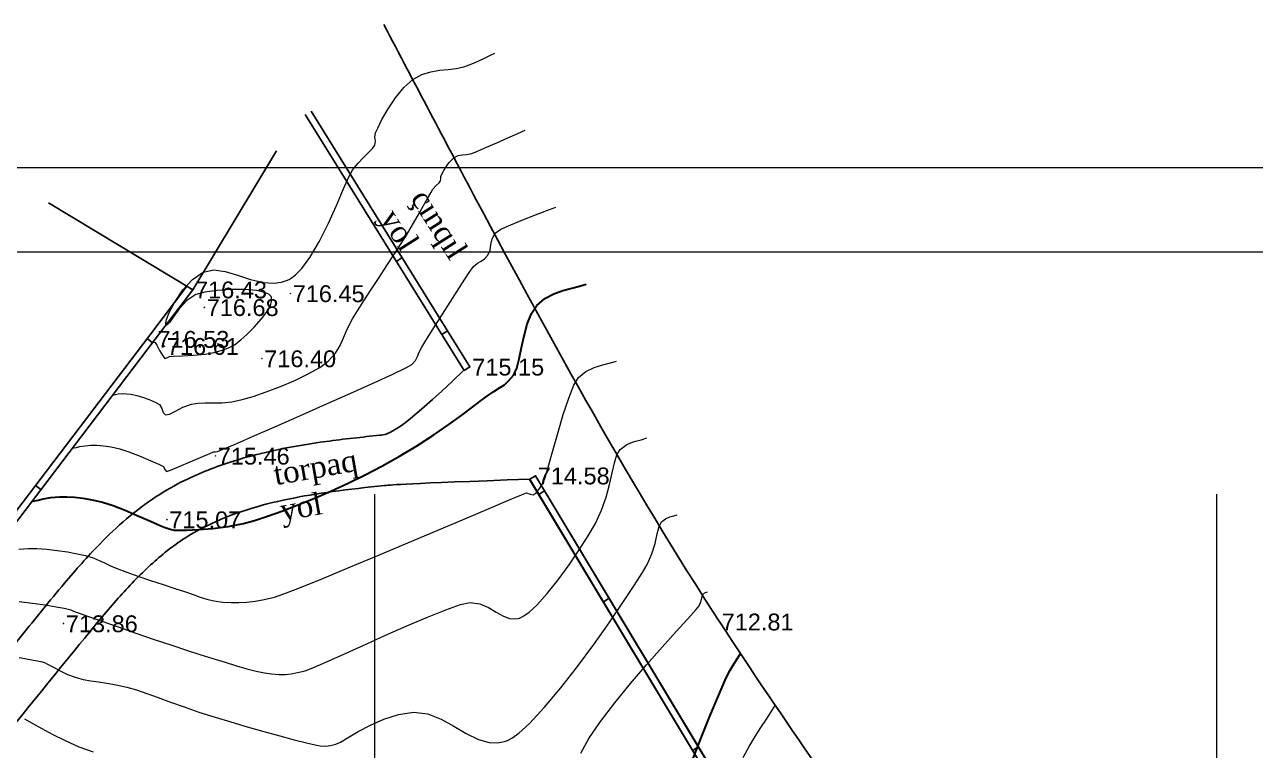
# Model space of a CAD drawing. Header units: feet. Extents: x 3381 to 684025, y 675186 to 4375940.
# Drawn here: x 682118.1 to 682191.2, y 4375825.1 to 4375868.2 of the extents above; entities that cross this region are included whole.
import ezdxf

# ---------------------------------------------------------------- set-up
doc = ezdxf.new("R2010")
doc.units = ezdxf.units.FT
doc.header["$MEASUREMENT"] = 0
doc.header["$PDMODE"] = 34
doc.header["$PDSIZE"] = 0.01
doc.layers.get('0').update_dxf_attribs({"linetype": 'CONTINUOUS'})
for name, color, linetype in [('0_Point_Height', 2, 'CONTINUOUS'), ('0_Point_Point', 7, 'CONTINUOUS'), ('Yazilar', 7, 'CONTINUOUS')]:
    doc.layers.add(name, color=color, linetype=linetype)
for name, color, linetype, lineweight in [('ANA HORIZONTAL', 24, 'CONTINUOUS', 30), ('HORIZANTAL', 24, 'CONTINUOUS', 13), ('km setka', 170, 'CONTINUOUS', 15), ('rabit xt', 7, 'CONTINUOUS', 13)]:
    doc.layers.add(name, color=color, linetype=linetype, lineweight=lineweight)
doc.styles.get("Standard").update_dxf_attribs({"font": 'arial.ttf', "height": 2})

msp = doc.modelspace()

# ---------------------------------------------------------------- linework, layer by layer
at = {"linetype": 'Continuous'}
for p, q in [((682134.8146, 4375862.88323, 716.983), (682144.2516, 4375847.68423, 715.153)), ((682135.15443, 4375863.09422, 716.983), (682144.59143, 4375847.89522, 715.153)), ((682133.10743, 4375860.73622, 716.976), (682128.12943, 4375852.48022, 716.431)), ((682119.56569, 4375857.64378, 716.431), (682128.12943, 4375852.48022, 716.431)), ((682140.56316, 4375854.38306), (682140.22968, 4375854.16185)), ((682127.78489, 4375852.68797, 716.43213), (682125.57702, 4375849.78434, 716.528)), ((682128.12943, 4375852.48022, 716.431), (682125.89543, 4375849.54222, 716.528)), ((682125.57682, 4375849.78407, 716.528), (682089.36841, 4375802.08385, 708.96897)), ((682143.25913, 4375850.041), (682142.92564, 4375849.81979)), ((682125.89543, 4375849.54222, 716.528), (682089.74943, 4375801.92422, 708.982)), ((682125.41932, 4375849.57658, 6.389), (682125.73453, 4375849.33026, 6.389)), ((682144.59143, 4375847.89522, 715.153), (682144.2516, 4375847.68423, 715.153)), ((682118.7992, 4375840.85537, -710.059), (682119.11441, 4375840.60905, -710.059)), ((682148.48143, 4375841.42822, 697.485), (682148.13855, 4375841.22222, 697.485)), ((682149.0153, 4375840.53965), (682148.68163, 4375840.31832)), ((682152.84909, 4375834.15869), (682152.51543, 4375833.93736)), ((682158.1527, 4375825.33138), (682157.81903, 4375825.11005))]:
    msp.add_line(p, q, dxfattribs=at)
at = {"linetype": 'Continuous', "elevation": 697.485}
for points in [[(682213.66637, 4375737.4462), (682202.32162, 4375751.14964), (682193.43693, 4375765.55769), (682181.62606, 4375785.58686), (682171.60585, 4375802.52585), (682160.47956, 4375820.66068), (682148.13361, 4375841.20928)], [(682210.96371, 4375740.72968), (682202.32657, 4375751.16258), (682193.44188, 4375765.57064), (682181.63101, 4375785.59981), (682171.6108, 4375802.53879), (682160.48451, 4375820.67363), (682148.13855, 4375841.22222)], [(682213.97448, 4375737.70128), (682202.64748, 4375751.38328), (682193.77948, 4375765.76428), (682181.97048, 4375785.79028), (682171.94848, 4375802.73228), (682160.82148, 4375820.86828), (682148.47648, 4375841.41528)], [(682211.24331, 4375741.01921), (682202.65243, 4375751.39622), (682193.78443, 4375765.77722), (682181.97543, 4375785.80322), (682171.95343, 4375802.74522), (682160.82643, 4375820.88122), (682148.48143, 4375841.42822)]]:
    msp.add_lwpolyline(points, dxfattribs=at)
at = {"linetype": 'Continuous'}
for points, knots in [([(682139.47963, 4375868.22821), (682141.3006, 4375864.75779), (682147.60661, 4375852.73973), (682157.50344, 4375834.7584), (682171.49822, 4375815.49396), (682182.26949, 4375795.29608), (682193.23269, 4375777.41052), (682202.36035, 4375760.00732), (682215.7753, 4375741.48611), (682232.37485, 4375727.19698), (682243.90986, 4375712.36038), (682251.84002, 4375701.87762), (682263.15807, 4375689.959), (682271.40714, 4375679.26706), (682275.85095, 4375673.50726)], [0, 0, 0, 0, 11.75951037, 40.72320969, 61.46233043, 83.05497871, 109.29071666, 124.3927439, 141.9627176, 177.53300774, 189.55882144, 198.27648785, 216.95544768, 238.76886618, 238.76886618, 238.76886618, 238.76886618]), ([(682144.2371, 4375847.69828), (682140.29707, 4375843.93476), (682139.76844, 4375843.8841), (682138.1795, 4375843.72455), (682137.11618, 4375843.60815), (682134.16459, 4375843.20137), (682132.28721, 4375842.84728), (682129.50944, 4375841.96905), (682128.55818, 4375841.59843), (682127.06742, 4375840.86053), (682126.50774, 4375840.54444), (682125.34719, 4375839.7892), (682124.75925, 4375839.34203), (682123.64409, 4375838.3926), (682123.11455, 4375837.88911), (682121.87222, 4375836.61759), (682121.1822, 4375835.83127), (682120.07163, 4375834.51295), (682119.63766, 4375833.98302), (682118.78112, 4375832.9366), (682118.35626, 4375832.41599), (682117.09011, 4375830.86076), (682116.25725, 4375829.83274), (682113.77786, 4375826.76516), (682112.15055, 4375824.74214), (682109.24161, 4375821.14688), (682107.96531, 4375819.57649), (682105.9296, 4375817.09787), (682105.18796, 4375816.20007), (682103.7552, 4375814.47859), (682103.06621, 4375813.65622), (682101.83801, 4375812.20181), (682101.3039, 4375811.57299), (682099.93488, 4375809.97161), (682099.06121, 4375808.96653), (682097.6296, 4375807.02532), (682097.04287, 4375806.11502), (682096.27726, 4375804.46159), (682096.02846, 4375803.75824), (682095.7949, 4375802.63578), (682095.74076, 4375802.24251), (682095.6925, 4375801.44855), (682095.69769, 4375801.05288), (682095.81731, 4375799.45328), (682096.13245, 4375798.28), (682096.84504, 4375796.43621), (682097.18126, 4375795.72893), (682097.90715, 4375794.39278), (682098.29835, 4375793.76113), (682099.58602, 4375791.83852), (682100.53351, 4375790.64489), (682101.99756, 4375788.71109), (682102.54847, 4375787.96048), (682103.54946, 4375786.42926), (682103.99705, 4375785.65223), (682104.66704, 4375784.18163), (682104.90856, 4375783.49474), (682105.2539, 4375782.05931), (682105.35849, 4375781.31761), (682105.43659, 4375779.72053), (682105.39002, 4375778.86657), (682105.12613, 4375777.18655), (682104.9097, 4375776.35567), (682104.11395, 4375774.12164), (682103.3823, 4375772.76934), (682101.90954, 4375770.62195), (682101.25568, 4375769.79366), (682099.8649, 4375768.18612), (682099.12595, 4375767.40306), (682097.6244, 4375765.85115), (682096.86272, 4375765.08242), (682095.54027, 4375763.69749), (682094.97594, 4375763.08956), (682093.88113, 4375761.83702), (682093.35256, 4375761.19774), (682091.81294, 4375759.25084), (682090.84789, 4375757.91422), (682089.14861, 4375755.4504), (682088.40069, 4375754.32901), (682086.93143, 4375752.06003), (682086.21268, 4375750.91376), (682084.11186, 4375747.43948), (682082.7852, 4375745.07599), (682080.38948, 4375740.38692), (682079.31023, 4375738.06646), (682077.64653, 4375734.04156), (682077.01015, 4375732.35781), (682075.85186, 4375728.9521), (682075.32971, 4375727.23479), (682074.31638, 4375723.60658), (682073.83398, 4375721.69403), (682073.05055, 4375718.40156), (682072.73537, 4375717.0245), (682072.12211, 4375714.25992), (682071.8269, 4375712.87189), (682071.40237, 4375710.69926), (682071.25651, 4375709.92443), (682071.01815, 4375708.52395), (682070.92279, 4375707.90521), (682070.6827, 4375705.94091), (682070.60708, 4375704.59715), (682070.60955, 4375701.5807), (682070.73105, 4375699.90873), (682071.17097, 4375696.61696), (682071.48729, 4375694.99789), (682072.12733, 4375692.28219), (682072.4207, 4375691.17378), (682072.98571, 4375689.17575), (682073.25166, 4375688.28289), (682073.74463, 4375686.66938), (682073.9706, 4375685.93864), (682074.46629, 4375684.46529), (682074.73554, 4375683.7249), (682075.19132, 4375682.63384), (682075.34793, 4375682.28101), (682075.85045, 4375681.22715), (682076.21174, 4375680.56605), (682076.89272, 4375679.29623), (682077.21256, 4375678.68703), (682077.61114, 4375677.78522), (682077.73215, 4375677.48084), (682077.91917, 4375676.92728), (682077.98956, 4375676.67996), (682078.11248, 4375676.15587), (682078.16452, 4375675.88265), (682078.29851, 4375675.04651), (682078.36116, 4375674.45563), (682076.17623, 4375670.04245)], [0, 0, 0, 0, 1.50418249, 1.50418249, 4.51254746, 4.51254746, 9.89702319, 9.89702319, 12.79583428, 12.79583428, 14.60405864, 14.60405864, 16.66224442, 16.66224442, 18.7204302, 18.7204302, 21.69220953, 21.69220953, 23.69053724, 23.69053724, 25.68886496, 25.68886496, 29.68552039, 29.68552039, 37.67883125, 37.67883125, 43.85862334, 43.85862334, 47.33872292, 47.33872292, 50.47918144, 50.47918144, 52.8430932, 52.8430932, 56.45242189, 56.45242189, 59.34335298, 59.34335298, 61.30171676, 61.30171676, 62.31071449, 62.31071449, 63.31971222, 63.31971222, 66.42673932, 66.42673932, 68.50177048, 68.50177048, 70.57680165, 70.57680165, 75.09225917, 75.09225917, 77.98438324, 77.98438324, 80.8765073, 80.8765073, 83.36814814, 83.36814814, 85.85978899, 85.85978899, 88.69384556, 88.69384556, 91.52790213, 91.52790213, 96.50440373, 96.50440373, 99.81374781, 99.81374781, 103.12309189, 103.12309189, 106.35990714, 106.35990714, 108.77868165, 108.77868165, 111.19745617, 111.19745617, 116.03500519, 116.03500519, 120.02585804, 120.02585804, 124.01671089, 124.01671089, 131.99841659, 131.99841659, 139.53884338, 139.53884338, 144.84051633, 144.84051633, 150.14218929, 150.14218929, 155.992549, 155.992549, 160.21259926, 160.21259926, 164.43264953, 164.43264953, 166.77754007, 166.77754007, 168.58402847, 168.58402847, 172.42370481, 172.42370481, 177.22117892, 177.22117892, 182.01865303, 182.01865303, 185.38454571, 185.38454571, 188.14037737, 188.14037737, 190.39729052, 190.39729052, 192.65420367, 192.65420367, 193.73588978, 193.73588978, 195.899262, 195.899262, 198.06263421, 198.06263421, 199.19008418, 199.19008418, 200.13488005, 200.13488005, 201.07967592, 201.07967592, 202.92393297, 202.92393297, 202.92393297, 202.92393297]), ([(682148.13984, 4375841.22832), (682140.57789, 4375840.94793), (682140.04842, 4375840.89718), (682138.47082, 4375840.73861), (682137.4335, 4375840.6244), (682134.63311, 4375840.23599), (682132.92502, 4375839.90516), (682130.50767, 4375839.13685), (682129.69966, 4375838.8184), (682128.45043, 4375838.19611), (682127.98173, 4375837.92825), (682126.83305, 4375837.16997), (682126.16226, 4375836.62399), (682124.85191, 4375835.40001), (682124.21459, 4375834.72372), (682122.95098, 4375833.28867), (682122.32501, 4375832.52911), (682120.17786, 4375829.90807), (682118.69893, 4375828.08249), (682115.77137, 4375824.45718), (682114.32202, 4375822.65654), (682109.93506, 4375817.23432), (682106.95843, 4375813.59228), (682103.2393, 4375809.2193), (682102.75495, 4375808.65667), (682101.81337, 4375807.54728), (682101.3572, 4375806.99742), (682100.36985, 4375805.70849), (682099.87251, 4375804.97277), (682099.18603, 4375803.6539), (682098.95911, 4375803.06796), (682098.77073, 4375802.228), (682098.73184, 4375801.96773), (682098.69553, 4375801.43902), (682098.69754, 4375801.1633), (682098.78158, 4375800.05347), (682099.01209, 4375799.15107), (682099.56336, 4375797.72454), (682099.80816, 4375797.19627), (682100.34562, 4375796.1762), (682100.63968, 4375795.68129), (682101.7233, 4375794.00084), (682102.6157, 4375792.85456), (682104.13396, 4375790.8635), (682104.74698, 4375790.04798), (682105.91683, 4375788.31199), (682106.47203, 4375787.39429), (682107.21844, 4375785.84017), (682107.46508, 4375785.24472), (682107.87509, 4375784.01009), (682108.03633, 4375783.37933), (682108.39323, 4375781.46499), (682108.46252, 4375780.1595), (682108.29199, 4375777.75846), (682108.09094, 4375776.66363), (682107.48914, 4375774.55318), (682107.08798, 4375773.53399), (682106.13389, 4375771.59502), (682105.58229, 4375770.67422), (682104.20193, 4375768.65865), (682103.3384, 4375767.59373), (682101.55387, 4375765.58768), (682100.63311, 4375764.64262), (682098.96706, 4375762.9364), (682098.21721, 4375762.1701), (682097.04051, 4375760.89488), (682096.5956, 4375760.39146), (682095.72367, 4375759.35623), (682095.29759, 4375758.82711), (682094.0432, 4375757.21068), (682093.23881, 4375756.09424), (682091.71197, 4375753.88537), (682090.98519, 4375752.79773), (682089.56394, 4375750.60876), (682088.86917, 4375749.50432), (682086.83959, 4375746.1613), (682085.55953, 4375743.89304), (682083.18277, 4375739.27737), (682082.08616, 4375736.92993), (682080.43219, 4375732.92666), (682079.81545, 4375731.29268), (682078.693, 4375727.98517), (682078.18429, 4375726.30813), (682077.18685, 4375722.72576), (682076.70716, 4375720.81636), (682075.93606, 4375717.56267), (682075.62984, 4375716.22284), (682075.0382, 4375713.54989), (682074.75509, 4375712.21519), (682074.33998, 4375710.0889), (682074.19074, 4375709.29426), (682073.95771, 4375707.9064), (682073.86855, 4375707.30854), (682073.73143, 4375706.11511), (682073.68185, 4375705.51473), (682073.58717, 4375703.70644), (682073.59617, 4375702.49135), (682073.78528, 4375699.3577), (682074.06557, 4375697.44874), (682074.85544, 4375693.6417), (682075.36276, 4375691.74259), (682076.1087, 4375689.20227), (682076.30257, 4375688.56123), (682076.69561, 4375687.28328), (682076.89327, 4375686.65421), (682077.28818, 4375685.49172), (682077.48301, 4375684.95547), (682077.83466, 4375684.08156), (682077.98278, 4375683.73675), (682078.26454, 4375683.1298), (682078.39613, 4375682.86391), (682078.67573, 4375682.32033), (682078.82252, 4375682.0448), (682079.27361, 4375681.20401), (682079.58894, 4375680.62482), (682080.11413, 4375679.55305), (682080.33102, 4375679.07318), (682080.65067, 4375678.23002), (682080.76811, 4375677.87711), (682080.96495, 4375677.15828), (682081.04315, 4375676.80107), (682081.23749, 4375675.74247), (682081.31422, 4375675.05395), (682081.39258, 4375674.31233), (682081.40108, 4375674.23118), (682083.13525, 4375669.9191)], [0, 0, 0, 0, 1.51957611, 1.51957611, 4.55872833, 4.55872833, 9.9305937, 9.9305937, 12.83759759, 12.83759759, 14.69894656, 14.69894656, 17.5962721, 17.5962721, 20.49359765, 20.49359765, 23.43076478, 23.43076478, 30.54060622, 30.54060622, 37.65044766, 37.65044766, 51.87013054, 51.87013054, 53.94334194, 53.94334194, 56.01655335, 56.01655335, 58.83977512, 58.83977512, 61.18670147, 61.18670147, 62.25702302, 62.25702302, 63.32734457, 63.32734457, 66.42634071, 66.42634071, 68.26824966, 68.26824966, 70.11015862, 70.11015862, 74.62152986, 74.62152986, 77.5950003, 77.5950003, 80.56847075, 80.56847075, 82.30435529, 82.30435529, 84.04023983, 84.04023983, 87.51200891, 87.51200891, 90.50402704, 90.50402704, 93.49604516, 93.49604516, 96.48806328, 96.48806328, 100.37217303, 100.37217303, 104.25628277, 104.25628277, 107.51770119, 107.51770119, 109.61842715, 109.61842715, 111.71915311, 111.71915311, 115.92060502, 115.92060502, 119.85879174, 119.85879174, 123.79697846, 123.79697846, 131.6733519, 131.6733519, 139.55348137, 139.55348137, 144.89442108, 144.89442108, 150.2353608, 150.2353608, 156.19039195, 156.19039195, 160.321983, 160.321983, 164.45357405, 164.45357405, 166.89996081, 166.89996081, 168.79712584, 168.79712584, 170.69429086, 170.69429086, 174.48862091, 174.48862091, 180.48890562, 180.48890562, 186.48919033, 186.48919033, 188.50869587, 188.50869587, 190.52820141, 190.52820141, 192.32294697, 192.32294697, 193.52533008, 193.52533008, 194.47871195, 194.47871195, 195.43209382, 195.43209382, 197.33885755, 197.33885755, 198.78437633, 198.78437633, 199.75902855, 199.75902855, 200.73368078, 200.73368078, 202.68298523, 202.68298523, 202.92393297, 202.92393297, 202.92393297, 202.92393297])]:
    msp.add_open_spline(points, degree=3, knots=knots, dxfattribs=at)
at = {"layer": '0_Point_Point'}
for p in [(682128.12943, 4375852.48022, 716.431), (682133.92843, 4375852.25522, 716.448), (682128.82243, 4375851.43022, 716.68), (682125.89543, 4375849.54222, 716.528), (682126.46143, 4375849.12222, 716.608), (682132.23743, 4375848.38922, 716.396), (682144.59143, 4375847.89522, 715.153), (682129.47843, 4375842.60322, 715.458), (682148.48143, 4375841.42822, 714.578), (682126.60243, 4375838.82022, 715.073), (682120.45943, 4375832.64622, 713.864), (682159.39943, 4375832.75122, 712.806)]:
    msp.add_point(p, dxfattribs=at)
at = {"layer": 'ANA HORIZONTAL', "color": 16, "lineweight": 30}
for points, elevation in [([(682118.57617, 4375839.89999), (682118.63197, 4375839.91013), (682118.75171, 4375839.93564), (682118.95174, 4375839.98338), (682119.25665, 4375840.05457), (682119.69942, 4375840.13399), (682120.21096, 4375840.17463), (682120.65167, 4375840.17438), (682121.11157, 4375840.15017), (682121.60777, 4375840.09373), (682122.15737, 4375839.99681), (682122.77748, 4375839.85113), (682123.40054, 4375839.65288), (682124.1135, 4375839.37757), (682124.83471, 4375839.07228), (682125.48255, 4375838.7841), (682125.97536, 4375838.56012), (682126.23151, 4375838.44744), (682126.4349, 4375838.37386), (682126.6027, 4375838.31716), (682126.735, 4375838.27527), (682126.87857, 4375838.22643), (682127.02435, 4375838.19647), (682127.24821, 4375838.19199), (682127.7541, 4375838.19768), (682128.46974, 4375838.2272), (682129.32286, 4375838.29426), (682130.2412, 4375838.41252), (682131.15248, 4375838.59568), (682131.80314, 4375838.77653), (682132.5641, 4375839.02129), (682133.41618, 4375839.32363), (682134.34022, 4375839.67721), (682135.31704, 4375840.07568), (682136.32746, 4375840.5127), (682137.35232, 4375840.98194), (682138.37243, 4375841.47705), (682139.36863, 4375841.99169), (682140.45038, 4375842.59977), (682141.48325, 4375843.23252), (682142.44889, 4375843.86543), (682143.32896, 4375844.47399), (682144.1051, 4375845.03367), (682144.75897, 4375845.51999), (682145.27223, 4375845.90841), (682145.62651, 4375846.17444), (682146.01743, 4375846.43871), (682146.34593, 4375846.63965), (682146.6353, 4375846.83346), (682146.90883, 4375847.07632), (682147.18981, 4375847.42443), (682147.37358, 4375847.82307), (682147.52262, 4375848.38131), (682147.66025, 4375849.04149), (682147.80979, 4375849.74594), (682147.99454, 4375850.43702), (682148.23782, 4375851.05705), (682148.56294, 4375851.54837), (682149.03725, 4375851.95287), (682149.56419, 4375852.23659), (682150.10814, 4375852.43197), (682150.63349, 4375852.57146), (682151.10459, 4375852.68749), (682151.48584, 4375852.81251)], 715), ([(682157.7676, 4375824.42818), (682158.32222, 4375825.84763), (682158.84064, 4375827.13732), (682159.285, 4375828.21636), (682159.61742, 4375829.00385), (682159.80004, 4375829.41891), (682160.04115, 4375829.88377), (682160.27686, 4375830.27443), (682160.4889, 4375830.59916), (682160.65898, 4375830.86621)], 712.5)]:
    msp.add_lwpolyline(points, dxfattribs=dict(at, elevation=elevation))
at = {"layer": 'HORIZANTAL', "color": 16, "linetype": 'Continuous', "lineweight": 20}
for points, elevation in [([(682125.76131, 4375849.36553), (682125.76454, 4375849.3661), (682125.78038, 4375849.36886), (682125.79126, 4375849.37057), (682125.84505, 4375849.3575), (682125.90903, 4375849.33589), (682125.99135, 4375849.18833), (682126.1643, 4375848.87277), (682126.35019, 4375848.55415), (682126.47135, 4375848.39739), (682126.59752, 4375848.43299), (682126.74476, 4375848.51001), (682126.99335, 4375848.52596), (682127.51629, 4375848.54767), (682128.18085, 4375848.58529), (682128.8543, 4375848.64896), (682129.40392, 4375848.74881), (682129.88226, 4375848.88355), (682130.25707, 4375849.01929), (682130.60105, 4375849.2083), (682130.98686, 4375849.50283), (682131.34066, 4375849.81987), (682131.77588, 4375850.25022), (682132.21516, 4375850.74216), (682132.58117, 4375851.24398), (682132.76924, 4375851.61777), (682132.82321, 4375851.86461), (682132.80844, 4375852.007), (682132.78398, 4375852.07031), (682132.75089, 4375852.12042), (682132.64504, 4375852.21051), (682132.39786, 4375852.32118), (682131.93349, 4375852.42558), (682131.20108, 4375852.49203), (682130.38378, 4375852.49422), (682129.57148, 4375852.43956), (682128.85407, 4375852.33544), (682128.32146, 4375852.18926), (682127.7854, 4375851.84051), (682127.33122, 4375851.3478), (682126.96695, 4375850.84958), (682126.74568, 4375850.54006), (682126.62333, 4375850.40637), (682126.5635, 4375850.38075), (682126.54029, 4375850.39031), (682126.5269, 4375850.4122), (682126.5238, 4375850.49684), (682126.57525, 4375850.71275), (682126.73985, 4375851.12968), (682127.08118, 4375851.77904), (682127.54891, 4375852.46814), (682128.11706, 4375853.08697), (682128.75967, 4375853.52548), (682129.37503, 4375853.65128), (682130.05826, 4375853.55723), (682130.79092, 4375853.33766), (682131.55461, 4375853.08689), (682132.33089, 4375852.89922), (682132.94861, 4375852.8579), (682133.40378, 4375852.92208), (682133.70115, 4375853.02151), (682133.84757, 4375853.09047), (682133.97474, 4375853.16426), (682134.22744, 4375853.35449), (682134.60105, 4375853.73473), (682135.08523, 4375854.38606), (682135.65982, 4375855.36195), (682136.18977, 4375856.42642), (682136.66373, 4375857.48186), (682137.07035, 4375858.43066), (682137.39826, 4375859.17521), (682137.63612, 4375859.61791), (682137.95305, 4375860.00552), (682138.27588, 4375860.34054), (682138.57006, 4375860.62558), (682138.80105, 4375860.86324), (682138.93433, 4375861.05613), (682138.97835, 4375861.308), (682138.95288, 4375861.53338), (682138.98609, 4375861.79383), (682139.11195, 4375862.0811), (682139.36769, 4375862.58458), (682139.72852, 4375863.21447), (682140.16963, 4375863.881), (682140.66622, 4375864.49441), (682141.19348, 4375864.96492), (682141.7302, 4375865.25776), (682142.26585, 4375865.42674), (682142.79168, 4375865.51501), (682143.29894, 4375865.56569), (682143.77888, 4375865.6219), (682144.22277, 4375865.72678), (682144.70078, 4375865.90332), (682145.12188, 4375866.08167), (682145.48924, 4375866.25188), (682145.80604, 4375866.40399), (682146.07545, 4375866.52806)], 716.5), ([(682123.36626, 4375846.21035), (682123.39218, 4375846.21517), (682123.44902, 4375846.22782), (682123.54683, 4375846.25137), (682123.70076, 4375846.28304), (682123.93116, 4375846.30526), (682124.18829, 4375846.30069), (682124.47479, 4375846.26783), (682124.81802, 4375846.19347), (682125.15511, 4375846.09416), (682125.54255, 4375845.95812), (682125.90122, 4375845.80422), (682126.15199, 4375845.65135), (682126.29726, 4375845.42346), (682126.37219, 4375845.18992), (682126.51728, 4375845.04169), (682126.75373, 4375845.08456), (682127.10584, 4375845.26528), (682127.54848, 4375845.4927), (682128.0565, 4375845.67566), (682128.43727, 4375845.7328), (682128.86879, 4375845.74868), (682129.34958, 4375845.75063), (682129.87815, 4375845.76602), (682130.453, 4375845.8222), (682131.07265, 4375845.94652), (682131.71154, 4375846.13548), (682132.4861, 4375846.40238), (682133.3329, 4375846.72795), (682134.18846, 4375847.09293), (682134.98933, 4375847.47808), (682135.67207, 4375847.86414), (682136.17322, 4375848.23184), (682136.60793, 4375848.7033), (682136.88128, 4375849.15527), (682137.08167, 4375849.62301), (682137.29752, 4375850.1418), (682137.61725, 4375850.7469), (682137.91686, 4375851.22791), (682138.29697, 4375851.82177), (682138.73166, 4375852.49228), (682139.19501, 4375853.2032), (682139.66109, 4375853.91833), (682140.10398, 4375854.60144), (682140.49776, 4375855.21632), (682140.81651, 4375855.72676), (682141.17344, 4375856.32427), (682141.50914, 4375856.90604), (682141.81128, 4375857.44044), (682142.06755, 4375857.89585), (682142.26561, 4375858.24065), (682142.39315, 4375858.44321), (682142.58192, 4375858.66387), (682142.75405, 4375858.83512), (682142.84727, 4375858.94631), (682142.85797, 4375859.07402), (682142.86538, 4375859.20436), (682142.94552, 4375859.37559), (682143.122, 4375859.69257), (682143.3632, 4375860.04276), (682143.63753, 4375860.31362), (682143.89642, 4375860.44235), (682144.13584, 4375860.48542), (682144.39102, 4375860.50922), (682144.69719, 4375860.58013), (682145.04281, 4375860.71482), (682145.56862, 4375860.93809), (682146.19488, 4375861.21191), (682146.84185, 4375861.49822), (682147.42977, 4375861.759), (682147.87892, 4375861.95621)], 716), ([(682120.97122, 4375843.05517), (682121.00876, 4375843.06199), (682121.08931, 4375843.07916), (682121.22389, 4375843.11127), (682121.42902, 4375843.15917), (682121.72691, 4375843.2126), (682122.07106, 4375843.23994), (682122.44325, 4375843.23743), (682122.84011, 4375843.20756), (682123.28412, 4375843.13947), (682123.79775, 4375843.0223), (682124.34262, 4375842.84658), (682125.00255, 4375842.59246), (682125.64976, 4375842.32064), (682126.15648, 4375842.09185), (682126.39494, 4375841.96682), (682126.47912, 4375841.80611), (682126.56321, 4375841.68599), (682126.80178, 4375841.75854), (682127.32045, 4375841.96654), (682127.97783, 4375842.2444), (682128.63251, 4375842.52654), (682129.14312, 4375842.74737), (682129.36824, 4375842.84131), (682129.48527, 4375842.85142), (682129.60197, 4375842.8623), (682129.87816, 4375842.97927), (682130.60316, 4375843.29232), (682131.67889, 4375843.75963), (682133.00727, 4375844.33938), (682134.49025, 4375844.98975), (682136.02975, 4375845.66893), (682137.5277, 4375846.33508), (682138.88604, 4375846.9464), (682140.00668, 4375847.46106), (682140.79158, 4375847.83725), (682141.14264, 4375848.03313), (682141.35352, 4375848.27275), (682141.47524, 4375848.50554), (682141.57857, 4375848.75972), (682141.73424, 4375849.0635), (682141.97397, 4375849.45183), (682142.40749, 4375850.14712), (682142.95839, 4375851.02423), (682143.5503, 4375851.95803), (682144.10682, 4375852.82339), (682144.55156, 4375853.49518), (682144.80815, 4375853.84826), (682145.03875, 4375854.05071), (682145.25418, 4375854.17885), (682145.45943, 4375854.31186), (682145.65945, 4375854.52894), (682145.78633, 4375854.83546), (682145.83487, 4375855.16941), (682145.90419, 4375855.50892), (682146.09337, 4375855.83213), (682146.43452, 4375856.06566), (682147.014, 4375856.34036), (682147.73016, 4375856.6329), (682148.48138, 4375856.91997), (682149.166, 4375857.17823), (682149.68238, 4375857.38436)], 715.5), ([(682117.8004, 4375837.07156), (682118.35085, 4375837.10932), (682118.87695, 4375837.10055), (682119.46587, 4375837.05847), (682120.08299, 4375836.98923), (682120.69368, 4375836.89898), (682121.26329, 4375836.79384), (682121.75721, 4375836.67995), (682122.21641, 4375836.54012), (682122.57205, 4375836.39635), (682122.89147, 4375836.24391), (682123.242, 4375836.07807), (682123.69098, 4375835.89409), (682124.21568, 4375835.70263), (682124.87933, 4375835.46765), (682125.61792, 4375835.21166), (682126.36741, 4375834.95717), (682127.06379, 4375834.72669), (682127.64303, 4375834.54273), (682128.16439, 4375834.36909), (682128.57891, 4375834.21769), (682128.95987, 4375834.09124), (682129.38055, 4375833.99248), (682129.91423, 4375833.92414), (682130.40586, 4375833.89318), (682130.87267, 4375833.88966), (682131.33907, 4375833.91712), (682131.82949, 4375833.97908), (682132.36835, 4375834.07907), (682132.98006, 4375834.22063), (682133.54716, 4375834.41098), (682134.53318, 4375834.79219), (682135.84958, 4375835.32476), (682137.40784, 4375835.96918), (682139.11942, 4375836.68596), (682140.89579, 4375837.43559), (682142.64843, 4375838.17857), (682144.2888, 4375838.87539), (682145.72836, 4375839.48656), (682146.8786, 4375839.97257), (682147.65098, 4375840.29391), (682147.95697, 4375840.4111), (682148.16539, 4375840.33548), (682148.35319, 4375840.28738), (682148.53056, 4375840.42089), (682148.74614, 4375840.69344), (682148.96202, 4375841.04628), (682149.08176, 4375841.39055), (682149.27664, 4375842.07212), (682149.52895, 4375842.9842), (682149.821, 4375844.02), (682150.13508, 4375845.07273), (682150.45349, 4375846.0356), (682150.75854, 4375846.80182), (682151.03252, 4375847.26461), (682151.47773, 4375847.62739), (682151.97354, 4375847.86311), (682152.47243, 4375848.01504), (682152.92686, 4375848.12646), (682153.2893, 4375848.24066)], 714.5), ([(682117.82606, 4375833.95741), (682118.60781, 4375833.85938), (682119.36515, 4375833.74809), (682120.02269, 4375833.64095), (682120.50508, 4375833.55538), (682120.73694, 4375833.50878), (682120.88741, 4375833.45854), (682121.00302, 4375833.40409), (682121.15045, 4375833.34074), (682121.39155, 4375833.25457), (682121.94376, 4375833.05952), (682122.73602, 4375832.78134), (682123.69727, 4375832.44582), (682124.75644, 4375832.07873), (682125.84246, 4375831.70585), (682126.88429, 4375831.35295), (682127.81084, 4375831.0458), (682128.55107, 4375830.81019), (682129.32953, 4375830.56927), (682130.05885, 4375830.34264), (682130.73432, 4375830.13682), (682131.35128, 4375829.95832), (682131.90502, 4375829.81365), (682132.39086, 4375829.70931), (682132.80411, 4375829.65182), (682133.26649, 4375829.62288), (682133.64072, 4375829.62633), (682133.98411, 4375829.66362), (682134.35398, 4375829.73622), (682134.80763, 4375829.84557), (682135.25547, 4375830.00923), (682136.03174, 4375830.34286), (682137.05751, 4375830.80281), (682138.25387, 4375831.34539), (682139.5419, 4375831.92695), (682140.84269, 4375832.50382), (682142.07731, 4375833.03233), (682143.16685, 4375833.46882), (682144.0324, 4375833.76961), (682144.59503, 4375833.89104), (682145.18304, 4375833.82018), (682145.68663, 4375833.6057), (682146.13952, 4375833.33074), (682146.57543, 4375833.07842), (682146.93459, 4375832.94875), (682147.22137, 4375832.92152), (682147.4249, 4375832.9467), (682147.53118, 4375832.97428), (682147.61467, 4375833.00487), (682147.79618, 4375833.10012), (682148.1007, 4375833.3212), (682148.55556, 4375833.7425), (682149.17825, 4375834.43079), (682149.82948, 4375835.24467), (682150.47539, 4375836.12622), (682151.08213, 4375837.01755), (682151.61586, 4375837.86075), (682152.04272, 4375838.59792), (682152.40272, 4375839.37177), (682152.67133, 4375840.1516), (682152.87308, 4375840.90427), (682153.03249, 4375841.59666), (682153.17411, 4375842.19563), (682153.32247, 4375842.66807), (682153.50209, 4375842.98085), (682153.90123, 4375843.28529), (682154.343, 4375843.46172), (682154.76199, 4375843.56969), (682155.09276, 4375843.66881)], 714), ([(682117.8177, 4375830.62994), (682118.37531, 4375830.52604), (682118.67722, 4375830.46863), (682118.91654, 4375830.43041), (682119.10575, 4375830.39402), (682119.33604, 4375830.32511), (682119.5548, 4375830.22211), (682119.86437, 4375830.04993), (682120.25091, 4375829.83983), (682120.70055, 4375829.6231), (682121.19943, 4375829.43102), (682121.63169, 4375829.31553), (682122.07307, 4375829.23715), (682122.53765, 4375829.17475), (682123.0395, 4375829.1072), (682123.59272, 4375829.01334), (682124.21137, 4375828.87204), (682124.79174, 4375828.70217), (682125.41397, 4375828.49209), (682126.08681, 4375828.24863), (682126.819, 4375827.97862), (682127.61928, 4375827.68889), (682128.4964, 4375827.38629), (682129.4591, 4375827.07765), (682130.38568, 4375826.79885), (682131.36808, 4375826.51267), (682132.35737, 4375826.23232), (682133.30459, 4375825.97097), (682134.16081, 4375825.74182), (682134.87708, 4375825.55807), (682135.40445, 4375825.4329), (682135.69399, 4375825.3795), (682136.03135, 4375825.36525), (682136.30354, 4375825.39453), (682136.6352, 4375825.47052), (682136.90788, 4375825.60254), (682137.35998, 4375825.87498), (682137.96068, 4375826.23147), (682138.67916, 4375826.61568), (682139.4846, 4375826.97124), (682140.34619, 4375827.24179), (682141.2331, 4375827.37099), (682142.08418, 4375827.27326), (682142.87412, 4375826.96519), (682143.62583, 4375826.54369), (682144.36227, 4375826.10564), (682145.10635, 4375825.74794), (682145.72252, 4375825.58475), (682146.20456, 4375825.56664), (682146.53815, 4375825.61586), (682146.70916, 4375825.66118), (682146.82268, 4375825.70273), (682147.07119, 4375825.83248), (682147.49268, 4375826.13508), (682148.13183, 4375826.71578), (682149.02524, 4375827.67444), (682149.98529, 4375828.82424), (682150.97094, 4375830.09285), (682151.94113, 4375831.40796), (682152.85481, 4375832.69723), (682153.67094, 4375833.88835), (682154.34844, 4375834.909), (682154.84629, 4375835.68684), (682155.12342, 4375836.14955), (682155.40069, 4375836.78132), (682155.58503, 4375837.40479), (682155.71555, 4375837.96713), (682155.83138, 4375838.41551), (682155.97166, 4375838.69708), (682156.20366, 4375838.87404), (682156.46044, 4375838.97659), (682156.70397, 4375839.03935), (682156.89622, 4375839.09695)], 713.5), ([(682151.17296, 4375824.93686), (682151.65684, 4375825.81417), (682152.34938, 4375826.83156), (682153.19059, 4375827.93643), (682154.12051, 4375829.07617), (682155.07915, 4375830.19818), (682156.00654, 4375831.24985), (682156.84271, 4375832.17859), (682157.52768, 4375832.9318), (682158.00148, 4375833.45687), (682158.20412, 4375833.70119), (682158.32084, 4375833.99804), (682158.38564, 4375834.26109), (682158.44123, 4375834.41332), (682158.57672, 4375834.48802), (682158.69969, 4375834.5251)], 713), ([(682118.14037, 4375826.98215), (682118.60261, 4375826.73291), (682119.16765, 4375826.41612), (682119.82348, 4375826.05883), (682120.55813, 4375825.6881), (682121.3596, 4375825.33098), (682122.21591, 4375825.01454)], 713)]:
    msp.add_lwpolyline(points, dxfattribs=dict(at, elevation=elevation))
at = {"layer": 'HORIZANTAL', "color": 32, "linetype": 'Continuous', "lineweight": 13, "elevation": 712}
msp.add_lwpolyline([(682160.80929, 4375824.6836), (682161.17044, 4375825.33569), (682161.52788, 4375825.93175), (682161.87145, 4375826.4733), (682162.19095, 4375826.96186), (682162.47623, 4375827.39896), (682162.71708, 4375827.78613)], dxfattribs=at)
at = {"layer": 'km setka', "flags": 128}
for points in [[(682138.92597, 4375840.32994), (682138.92597, 4375623.88309)], [(682188.92597, 4375840.32994), (682188.92597, 4375616.47768)]]:
    msp.add_lwpolyline(points, dxfattribs=at)
at = {"layer": 'rabit xt', "color": 7, "lineweight": 20, "ltscale": 0.3, "elevation": 716.5}
msp.add_lwpolyline([(682023.42096, 4375859.72956), (682443.42096, 4375859.72956), (682443.42096, 4375562.72956)], dxfattribs=at)
msp.add_lwpolyline([(682043.42096, 4375854.72956), (682438.42096, 4375854.72956), (682438.42096, 4375567.72956), (682043.42096, 4375567.72956)], close=True, dxfattribs=at)

# ---------------------------------------------------------------- texts
at = {"layer": '0_Point_Height', "color": 0}
for s, p in [('716.43', (682128.26538, 4375851.96611, 716.431)), ('716.45', (682134.06438, 4375851.74111, 716.448)), ('716.68', (682128.95838, 4375850.91611, 716.68)), ('716.53', (682126.03138, 4375849.02811, 716.528)), ('716.61', (682126.59738, 4375848.60811, 716.608)), ('716.40', (682132.37338, 4375847.87511, 716.396)), ('715.15', (682144.72738, 4375847.38111, 715.153)), ('715.46', (682129.61438, 4375842.08911, 715.458)), ('714.58', (682148.61738, 4375840.91411, 714.578)), ('715.07', (682126.73838, 4375838.30611, 715.073)), ('713.86', (682120.59538, 4375832.13211, 713.864)), ('712.81', (682159.53538, 4375832.23711, 712.806))]:
    msp.add_text(s, height=1, dxfattribs=at).set_placement(p)
at = {"layer": 'Yazilar', "char_height": 1.3, "width": 0.1058769, "attachment_point": 1}
for s, insert, rotation in [('{\\fTimes New Roman|b0|i0|c238|p18;çınqıl yol}', (682142.12023, 4375858.60779), 302.4345035), ('{\\fTimes New Roman|b0|i0|c0|p18;torpaq\\fTimes New Roman|b0|i0|c238|p18; yol}', (682132.82567, 4375842.13843), 10.0724138)]:
    msp.add_mtext(s, dxfattribs=dict(at, insert=insert, rotation=rotation))

doc.saveas('drawing.dxf')
